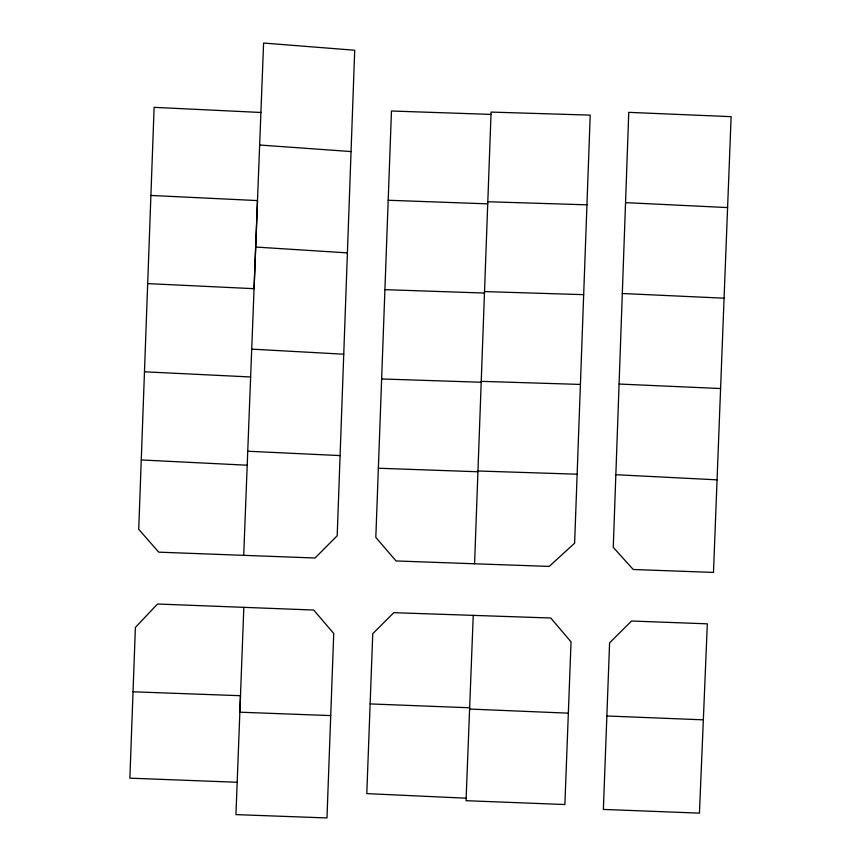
<?xml version="1.0" encoding="UTF-8"?>
<svg xmlns="http://www.w3.org/2000/svg" width="861" height="861" viewBox="0 0 861 861"><rect width="100%" height="100%" fill="white"/><g stroke="black" fill="none" stroke-linecap="round" stroke-linejoin="round"><path stroke-width="1.29" d="M243.706 555.345L315.061 558.003L337.2 535.736L354.71 50.239L263.606 43.05L243.706 555.345L158.747 552.159L138.729 529.321L154.119 107.345L260.894 112.479M491.018 114.405L391.464 111.004L375.826 537.404L396.049 560.952L474.583 563.783L477.952 470.989L577.139 474.196L590.215 115.116L491.093 112.091L477.92 471.763L378.366 468.233M243.835 607.339L239.853 712.198L330.732 715.599M473.238 615.367L466.049 800.687L564.881 804.54L571.037 641.875L550.76 618.004L393.8 612.677L372.748 633.718L366.797 793.627L466.145 798.19M577.139 474.196L574.621 543.183L549.21 566.409L474.583 563.783M724.079 298.186L713.489 572.425L633.212 569.487L613.258 547.348L628.767 112.35L731.129 116.655L724.079 298.186L622.309 293.504M703.351 719.839L707.322 623.827L631.543 621.018L609.599 642.833L603.367 809.415L699.433 813.139L703.351 719.839L606.865 715.986M487.821 201.743L586.954 204.821M484.517 291.578L583.683 294.656M481.224 381.348L580.411 384.426M381.638 378.969L481.191 382.241M384.921 289.651L484.474 293.052M388.193 200.258L487.746 203.853M133.035 691.792L240.488 695.71L235.946 814.614L326.976 817.95L333.734 633.47L313.716 610.04L157.531 604.013L135.392 627.432L129.871 778.161L237.173 782.272M370.133 703.921L469.632 707.774M469.579 709.055L568.335 713.166M619.081 384.038L720.603 388.537M247.774 451.229L340.095 455.587M625.549 202.636L727.599 207.576M150.901 195.447L257.504 200.581L254.07 288.683L147.683 283.613M144.476 371.791L250.637 376.978M141.258 459.957L247.236 465.22M615.852 474.712L717.084 479.846M251.713 349.135L343.743 354.205M255.674 247.042L347.403 252.886M259.645 145.014L351.051 151.558"/></g></svg>
